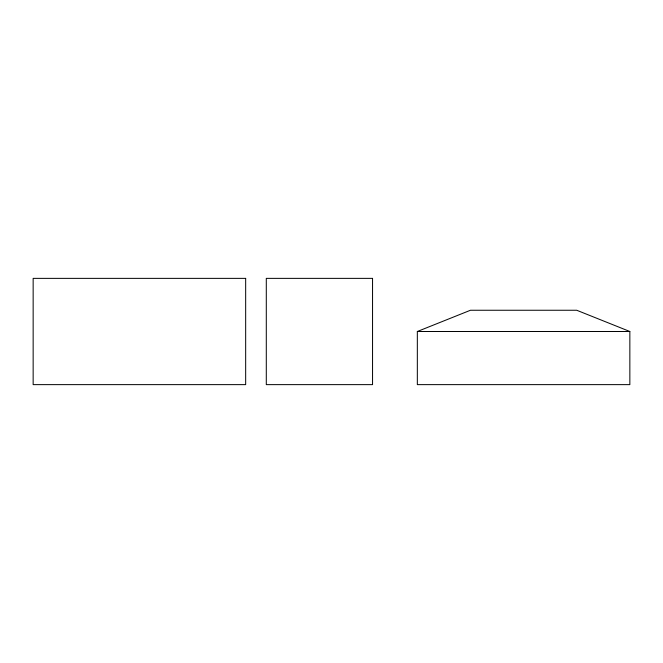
<?xml version="1.0" encoding="UTF-8"?>
<svg xmlns="http://www.w3.org/2000/svg" width="663" height="663" viewBox="0 0 663 663"><rect width="100%" height="100%" fill="white"/><g stroke="black" fill="none" stroke-linecap="round" stroke-linejoin="round"><path stroke-width="0.99" d="M417.334 331.5L470.465 310.251L576.719 310.251L629.85 331.5L629.85 384.631L417.334 384.631L417.334 331.5L629.85 331.5M245.666 278.369L33.15 278.369L33.15 384.631L245.666 384.631L245.666 278.369M372.548 278.369L266.294 278.369L266.294 384.631L372.548 384.631L372.548 278.369"/></g></svg>
